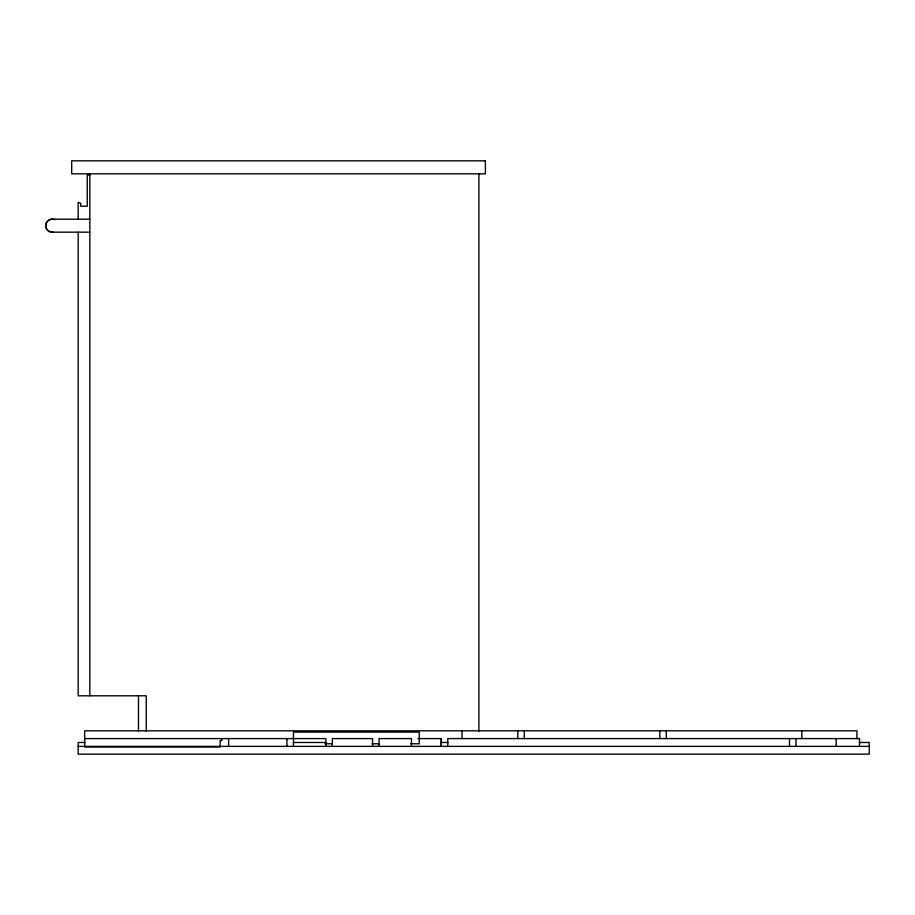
<?xml version="1.0" encoding="UTF-8"?>
<svg xmlns="http://www.w3.org/2000/svg" width="915" height="915" viewBox="0 0 915 915"><rect width="100%" height="100%" fill="white"/><g stroke="black" fill="none" stroke-linecap="round" stroke-linejoin="round"><path stroke-width="1.37" d="M441.293 738.588L441.293 746.377L441.293 738.588L417.961 738.588M89.842 175.108L87.245 175.108L87.245 206.241L80.76 206.241L80.76 203.416L78.175 202.341L78.175 219.463M89.842 219.2L51.652 219.2A6.508 6.508 0 0 0 45.75 226.28A6.508 6.508 0 0 0 52.818 232.17L89.842 232.17M84.66 738.588L325.866 738.588L325.866 746.377M85.312 742.488L78.175 742.488L78.175 754.154L869.25 754.154L869.25 742.488L859.254 742.488M293.452 742.477L325.866 742.477M440.87 742.488L448.007 742.488M324.894 743.781L332.042 743.781M372.073 743.781L379.222 743.781M410.663 743.781L419.242 743.781L419.242 732.103L293.452 732.103L293.452 746.377M78.175 746.377L869.25 746.377M859.528 746.377L859.528 738.588L447.778 738.588L447.778 746.377M856.932 738.588L856.932 730.811L84.66 730.811L84.66 747.017L220.172 747.017L220.172 740.532L221.796 740.532L221.796 738.588M836.184 738.588L836.184 746.377M801.814 730.811L801.814 738.588M795.981 738.588L795.981 746.377M789.496 738.588L789.496 746.377M666.292 730.811L666.292 738.588M659.807 730.811L659.807 738.588M524.284 730.811L524.284 738.588M517.799 730.811L517.799 738.588M478.9 173.816L478.9 731.199M462.041 730.811L462.041 738.588M411.464 746.377L411.464 738.588L379.039 738.588L379.039 746.377M372.554 746.377L372.554 738.588L332.351 738.588L332.351 746.377M286.967 738.588L286.967 746.377M228.601 738.588L228.601 746.377M146.251 731.382L146.251 695.8L78.175 695.8L78.175 232.17M138.474 695.8L138.474 731.382M89.842 173.816L89.842 695.8M53.127 232.158A6.531 6.531 0 0 1 45.75 224.873A6.531 6.531 0 0 1 54.706 219.634M485.385 160.846L71.69 160.846L71.69 173.816L485.385 173.816L485.385 160.846"/></g></svg>
